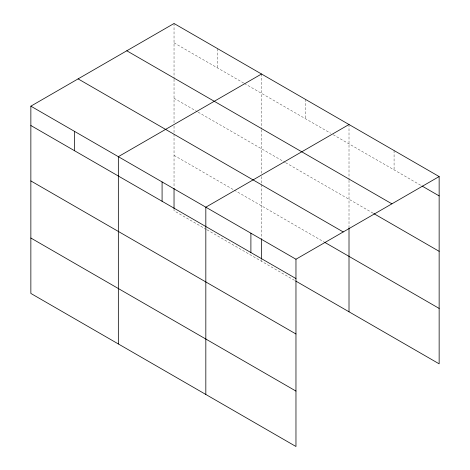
<?xml version="1.0" encoding="UTF-8"?>
<svg xmlns="http://www.w3.org/2000/svg" width="470" height="470" viewBox="0 0 470 470"><rect width="100%" height="100%" fill="white"/><g stroke="black" fill="none" stroke-linecap="round" stroke-linejoin="round"><path stroke-width="0.35" stroke-dasharray="2.35 1.76" d="M174.035 42.841L243.771 83.102M244.406 83.472L330.622 133.251M333.16 134.714L421.373 185.644M174.035 98.259L197.494 111.801M198.123 112.165L284.979 162.314M285.613 162.679L373.133 213.204M174.035 155.358L233.625 189.763M234.26 190.127L324.282 242.103M206.365 229.442L174.035 210.772L174.035 209.314M207 229.807L295.125 280.684M394.077 150.541L394.077 169.882M349.01 124.521L349.01 179.593M349.01 180.321L349.01 227.098M305.265 99.264L305.265 118.61M261.52 74.007L261.52 129.08M261.52 129.814L261.52 173.659M261.52 176.585L261.52 183.905M261.52 184.639L261.52 237.949M261.52 259.828L261.52 261.285M217.78 48.757L217.78 68.097M174.035 23.5L174.035 78.572M174.035 79.301L174.035 123.146M174.035 126.078L174.035 133.398M174.035 134.126L174.035 187.442"/><path stroke-width="0.7" d="M295.965 333.988L295.965 259.228L30.856 106.167L30.856 293.439L295.965 446.5L295.965 333.988L30.856 180.927M295.753 281.048L439.145 363.833L439.145 176.561L174.035 23.5L30.856 106.167M261.52 74.007L118.34 156.675L118.34 343.946M349.01 124.521L205.825 207.188L205.825 394.459M295.965 259.228L439.145 176.561M422.007 186.008L439.145 195.902M126.783 50.778L391.898 203.839M373.768 213.574L439.145 251.321M78.102 78.884L343.218 231.945M324.917 242.467L439.145 308.42M30.856 125.508L295.965 278.569M30.856 238.02L295.965 391.081M349.01 227.827L349.01 311.792M261.52 238.678L261.52 259.093M250.898 233.208L250.898 252.549M174.035 188.17L174.035 208.586M162.085 181.931L162.085 201.272M74.595 131.418L74.595 150.764"/></g></svg>
